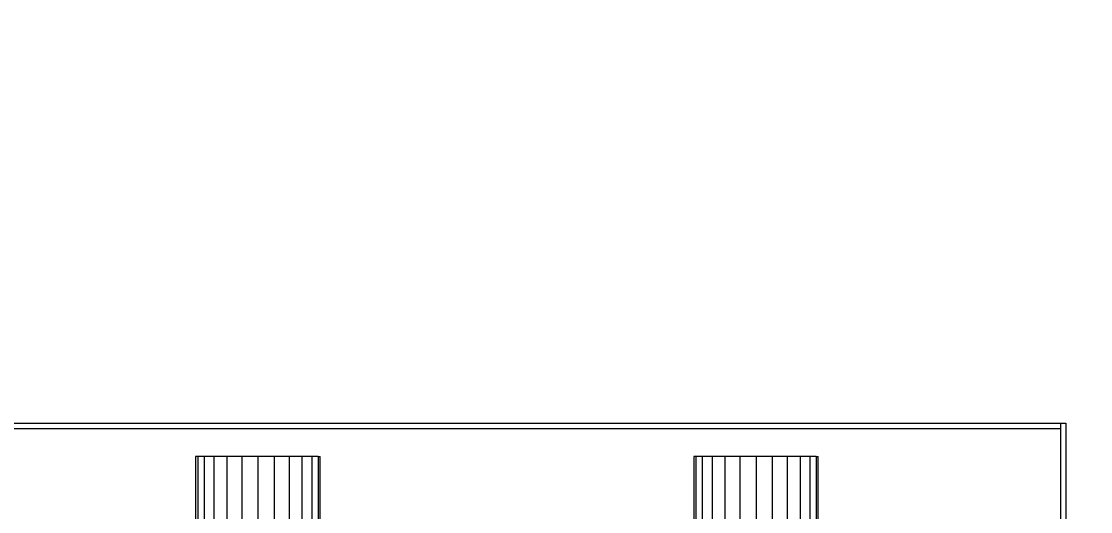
# Model space of a CAD drawing. Header units: millimetres. Extents: x -191664 to 191490, y -197311 to 10263.
# Drawn here: x 20569.2 to 20955.6, y -129099.9 to -128922.9 of the extents above; entities that cross this region are included whole.
import ezdxf

# ---------------------------------------------------------------- set-up
doc = ezdxf.new("R2010")
doc.units = ezdxf.units.MM
doc.layers.add('DET_secador_superior', color=7, linetype='Continuous', lineweight=0)
doc.layers.add('R15_COTAS_TRANSPORTE_P', color=1, linetype='Continuous', lineweight=0)
doc.dimstyles.new('PLANTA_20', dxfattribs={"dimtxt": 50, "dimasz": 30, "dimexe": 30, "dimexo": 16, "dimgap": 20, "dimtad": 1, "dimtih": 1, "dimtoh": 1, "dimdec": 1, "dimzin": 0, "dimdsep": 46, "dimcen": 0.09, "dimadec": 0, "dimazin": 0, "dimtfac": 1, "dimtdec": 4, "dimtofl": 0, "dimtmove": 0, "dimatfit": 3, "dimfxl": 1, "dimtolj": 1, "dimtzin": 0, "dimarcsym": 0})

# ---------------------------------------------------------------- blocks, each defined once
blk = doc.blocks.new('*D133')
at = {"layer": 'Defpoints', "color": 0, "transparency": 16777216}
for p in [(439.69, -194147.98), (217.89, -194406.09), (-500, -194490), (-500, -194490), (500, -194490)]:
    blk.add_point(p, dxfattribs=at)
at = {"layer": 'R15_COTAS_TRANSPORTE_P', "color": 0, "lineweight": -2, "transparency": 16777216}
blk.add_arc((-500, -194490), 722.77, 2.37834, 17.62166, dxfattribs=at)
at = {"layer": 'R15_COTAS_TRANSPORTE_P', "color": 0, "transparency": 16777216}
for points in [[(184.12, -194272.81), (193.59, -194269.58), (179.18, -194242.8)], [(227.15, -194459.9), (217.15, -194460.11), (222.77, -194490)]]:
    blk.add_solid(points, dxfattribs=at)

msp = doc.modelspace()

# ---------------------------------------------------------------- linework, layer by layer
at = {"layer": 'DET_secador_superior', "color": 43, "true_color": 0xc7ad4e}
for p, q in [((20554.71, -129068), (20944.71, -129068)), ((20944.71, -129068), (20944.71, -129070)), ((20944.71, -129070), (20554.71, -129070))]:
    msp.add_line(p, q, dxfattribs=at)
at = {"layer": 'DET_secador_superior', "color": 55, "true_color": 0xb9a24b}
for p, q in [((20944.71, -129068), (20944.71, -129195)), ((20944.71, -129068), (20946.71, -129068)), ((20946.71, -129068), (20946.71, -129195))]:
    msp.add_line(p, q, dxfattribs=at)
at = {"layer": 'DET_secador_superior', "color": 9, "true_color": 0xbcc6c9}
for p, q in [((20632.98, -129080), (20632.21, -129080)), ((20632.21, -129080), (20632.21, -129340)), ((20635.23, -129080), (20632.98, -129080)), ((20632.98, -129080), (20632.98, -129340)), ((20638.8, -129080), (20635.23, -129080)), ((20635.23, -129080), (20635.23, -129340)), ((20643.46, -129080), (20638.8, -129080)), ((20638.8, -129080), (20638.8, -129340)), ((20648.89, -129080), (20643.46, -129080)), ((20643.46, -129080), (20643.46, -129340)), ((20654.71, -129080), (20648.89, -129080)), ((20648.89, -129080), (20648.89, -129340)), ((20660.54, -129080), (20654.71, -129080)), ((20654.71, -129080), (20654.71, -129340)), ((20665.96, -129080), (20660.54, -129080)), ((20660.54, -129080), (20660.54, -129340)), ((20670.62, -129080), (20665.96, -129080)), ((20665.96, -129080), (20665.96, -129340)), ((20674.2, -129080), (20670.62, -129080)), ((20670.62, -129080), (20670.62, -129340)), ((20676.45, -129080), (20674.2, -129080)), ((20674.2, -129080), (20674.2, -129340)), ((20676.45, -129080), (20677.21, -129080)), ((20676.45, -129080), (20676.45, -129340)), ((20677.21, -129340), (20677.21, -129080)), ((20812.98, -129080), (20812.21, -129080)), ((20812.21, -129080), (20812.21, -129340)), ((20815.23, -129080), (20812.98, -129080)), ((20812.98, -129080), (20812.98, -129340)), ((20818.8, -129080), (20815.23, -129080)), ((20815.23, -129080), (20815.23, -129340)), ((20823.46, -129080), (20818.8, -129080)), ((20818.8, -129080), (20818.8, -129340)), ((20828.89, -129080), (20823.46, -129080)), ((20823.46, -129080), (20823.46, -129340)), ((20834.71, -129080), (20828.89, -129080)), ((20828.89, -129080), (20828.89, -129340)), ((20840.54, -129080), (20834.71, -129080)), ((20834.71, -129080), (20834.71, -129340)), ((20845.96, -129080), (20840.54, -129080)), ((20840.54, -129080), (20840.54, -129340)), ((20850.62, -129080), (20845.96, -129080)), ((20845.96, -129080), (20845.96, -129340)), ((20854.2, -129080), (20850.62, -129080)), ((20850.62, -129080), (20850.62, -129340)), ((20856.45, -129080), (20854.2, -129080)), ((20854.2, -129080), (20854.2, -129340)), ((20856.45, -129080), (20857.21, -129080)), ((20856.45, -129080), (20856.45, -129340)), ((20857.21, -129340), (20857.21, -129080))]:
    msp.add_line(p, q, dxfattribs=at)

# ---------------------------------------------------------------- dimensions: what is measured, and where the dimension line sits
at = {"layer": 'R15_COTAS_TRANSPORTE_P'}
dim = msp.add_angular_dim_2l(base=(217.89, -194406.09), line1=((-500, -194490), (500, -194490)), line2=((-500, -194490), (439.69, -194147.98)), dimstyle='PLANTA_20', dxfattribs=at)
dim.commit()
dim.dimension.update_dxf_attribs({"geometry": '*D133', "text_midpoint": (191490.46, -33543.69)})

doc.saveas('drawing.dxf')
